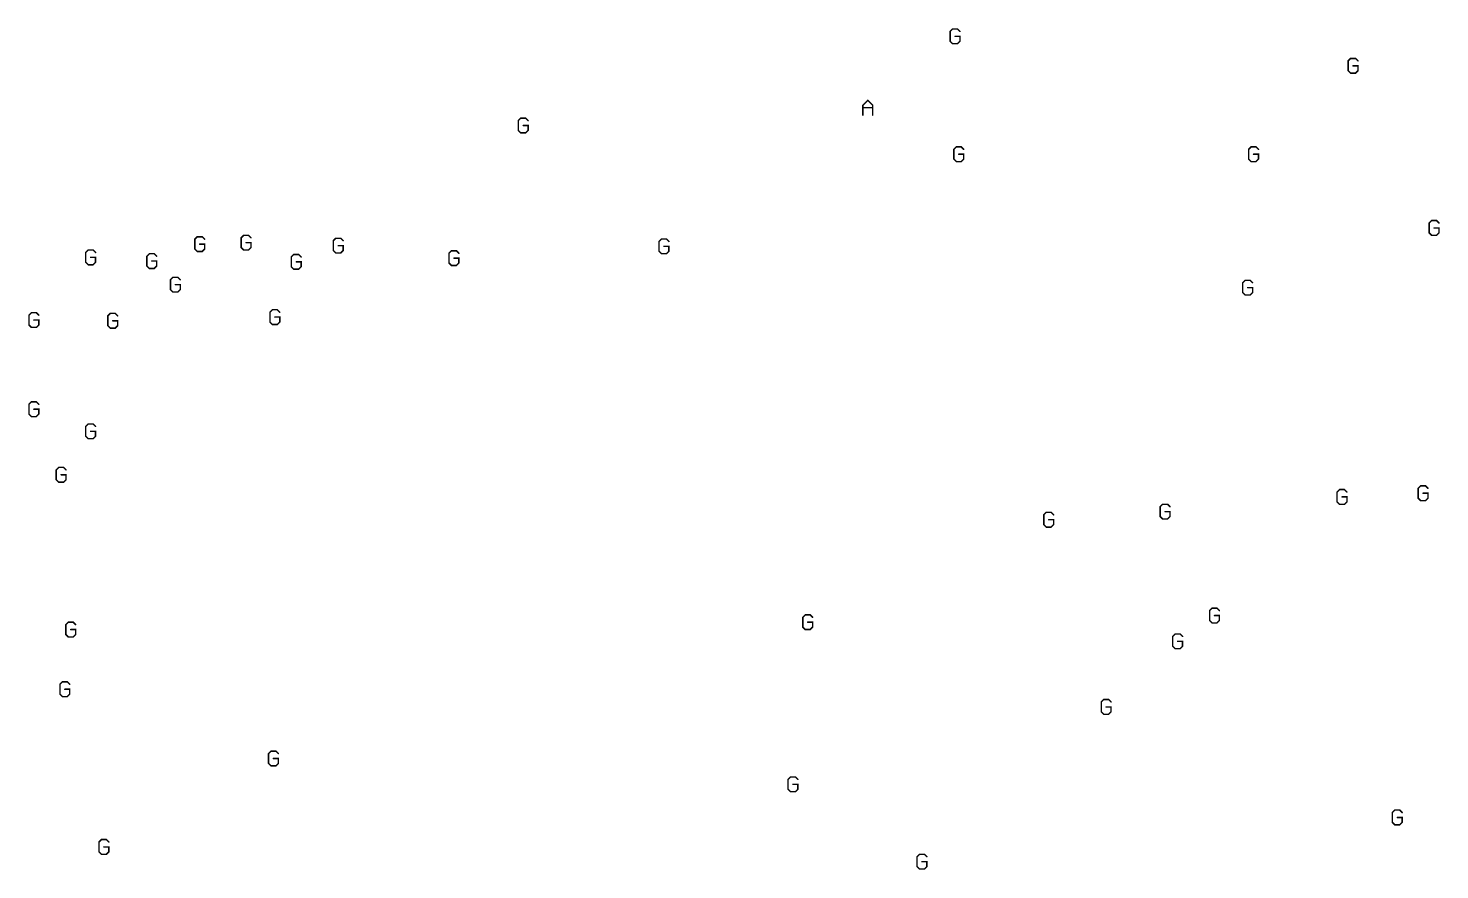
# Model space of a CAD drawing. Extents: x -9.8 to 23.3, y -7.1 to 14.3.
# Drawn here: x 4.519 to 6.434, y 1.409 to 2.551 of the extents above; entities that cross this region are included whole.
import ezdxf

# ---------------------------------------------------------------- set-up
doc = ezdxf.new("R2010")
doc.units = 0
doc.layers.add('2D_LINE_00', color=1, linetype='CONTINUOUS')

# ---------------------------------------------------------------- blocks, each defined once
blk = doc.blocks.new('SMOOTH_0$002')
at = {"const_width": 0.001}
blk.add_lwpolyline([(-0.0005, 0, 1), (0.0005, 0, 1)], format="xyb", close=True, dxfattribs=at)
blk = doc.blocks.new('DRAWING_3560')
at = {"layer": '2D_LINE_00', "const_width": 0.002}
blk.add_lwpolyline([(0, 0), (0, 0.01333), (0.00666, 0.01999), (0.01333, 0.01333), (0.01333, 0), (0.01333, 0.01), (0, 0.01)], dxfattribs=at)
at = {"layer": '2D_LINE_00'}
for p in [(0.00666, 0.01999), (0, 0.01333), (0, 0.01), (0, 0), (0.01333, 0.01333), (0.01333, 0.01), (0.01333, 0)]:
    blk.add_blockref('SMOOTH_0$002', p, dxfattribs=at)
blk = doc.blocks.new('DRAWING_3692')
at = {"layer": '2D_LINE_00', "const_width": 0.002}
blk.add_lwpolyline([(0, 0), (-0.00333, 0.00333), (-0.01, 0.00333), (-0.01333, 0), (-0.01333, -0.01333), (-0.01, -0.01666), (-0.00333, -0.01666), (0, -0.01333), (0, -0.00666), (-0.00667, -0.00666)], dxfattribs=at)
at = {"layer": '2D_LINE_00'}
for p in [(-0.01333, 0), (-0.01, 0.00333), (-0.00333, 0.00333), (0, 0), (-0.01333, -0.01333), (-0.01, -0.01666), (-0.00667, -0.00666), (-0.00333, -0.01666), (0, -0.00666), (0, -0.01333)]:
    blk.add_blockref('SMOOTH_0$002', p, dxfattribs=at)
blk = doc.blocks.new('DRAWING_3711')
at = {"layer": '2D_LINE_00', "const_width": 0.002}
blk.add_lwpolyline([(0, 0), (-0.00333, 0.00333), (-0.01, 0.00333), (-0.01333, 0), (-0.01333, -0.01333), (-0.01, -0.01666), (-0.00333, -0.01666), (0, -0.01333), (0, -0.00666), (-0.00667, -0.00666)], dxfattribs=at)
at = {"layer": '2D_LINE_00'}
for p in [(-0.01333, 0), (-0.01, 0.00333), (-0.00333, 0.00333), (0, 0), (-0.01333, -0.01333), (-0.01, -0.01666), (-0.00667, -0.00666), (-0.00333, -0.01666), (0, -0.00666), (0, -0.01333)]:
    blk.add_blockref('SMOOTH_0$002', p, dxfattribs=at)
blk = doc.blocks.new('DRAWING_3715')
at = {"layer": '2D_LINE_00', "const_width": 0.002}
blk.add_lwpolyline([(0, 0), (-0.00333, 0.00333), (-0.01, 0.00333), (-0.01333, 0), (-0.01333, -0.01333), (-0.01, -0.01666), (-0.00333, -0.01666), (0, -0.01333), (0, -0.00666), (-0.00667, -0.00666)], dxfattribs=at)
at = {"layer": '2D_LINE_00'}
for p in [(-0.01333, 0), (-0.01, 0.00333), (-0.00333, 0.00333), (0, 0), (-0.01333, -0.01333), (-0.01, -0.01666), (-0.00667, -0.00666), (-0.00333, -0.01666), (0, -0.00666), (0, -0.01333)]:
    blk.add_blockref('SMOOTH_0$002', p, dxfattribs=at)
blk = doc.blocks.new('DRAWING_3718')
at = {"layer": '2D_LINE_00', "const_width": 0.002}
blk.add_lwpolyline([(0, 0), (-0.00333, 0.00333), (-0.01, 0.00333), (-0.01333, 0), (-0.01333, -0.01333), (-0.01, -0.01666), (-0.00333, -0.01666), (0, -0.01333), (0, -0.00666), (-0.00667, -0.00666)], dxfattribs=at)
at = {"layer": '2D_LINE_00'}
for p in [(-0.01333, 0), (-0.01, 0.00333), (-0.00333, 0.00333), (0, 0), (-0.01333, -0.01333), (-0.01, -0.01666), (-0.00667, -0.00666), (-0.00333, -0.01666), (0, -0.00666), (0, -0.01333)]:
    blk.add_blockref('SMOOTH_0$002', p, dxfattribs=at)
blk = doc.blocks.new('DRAWING_3754')
at = {"layer": '2D_LINE_00', "const_width": 0.002}
blk.add_lwpolyline([(0, 0), (-0.00333, 0.00333), (-0.01, 0.00333), (-0.01333, 0), (-0.01333, -0.01333), (-0.01, -0.01666), (-0.00333, -0.01666), (0, -0.01333), (0, -0.00666), (-0.00667, -0.00666)], dxfattribs=at)
at = {"layer": '2D_LINE_00'}
for p in [(-0.01333, 0), (-0.01, 0.00333), (-0.00333, 0.00333), (0, 0), (-0.01333, -0.01333), (-0.01, -0.01666), (-0.00667, -0.00666), (-0.00333, -0.01666), (0, -0.00666), (0, -0.01333)]:
    blk.add_blockref('SMOOTH_0$002', p, dxfattribs=at)
blk = doc.blocks.new('DRAWING_3755')
at = {"layer": '2D_LINE_00', "const_width": 0.002}
blk.add_lwpolyline([(0, 0), (-0.00333, 0.00333), (-0.01, 0.00333), (-0.01333, 0), (-0.01333, -0.01333), (-0.01, -0.01666), (-0.00333, -0.01666), (0, -0.01333), (0, -0.00666), (-0.00667, -0.00666)], dxfattribs=at)
at = {"layer": '2D_LINE_00'}
for p in [(-0.01333, 0), (-0.01, 0.00333), (-0.00333, 0.00333), (0, 0), (-0.01333, -0.01333), (-0.01, -0.01666), (-0.00667, -0.00666), (-0.00333, -0.01666), (0, -0.00666), (0, -0.01333)]:
    blk.add_blockref('SMOOTH_0$002', p, dxfattribs=at)
blk = doc.blocks.new('DRAWING_3806')
at = {"layer": '2D_LINE_00', "const_width": 0.002}
blk.add_lwpolyline([(0, 0), (-0.00333, 0.00333), (-0.01, 0.00333), (-0.01333, 0), (-0.01333, -0.01333), (-0.01, -0.01666), (-0.00333, -0.01666), (0, -0.01333), (0, -0.00666), (-0.00667, -0.00666)], dxfattribs=at)
at = {"layer": '2D_LINE_00'}
for p in [(-0.01333, 0), (-0.01, 0.00333), (-0.00333, 0.00333), (0, 0), (-0.01333, -0.01333), (-0.01, -0.01666), (-0.00667, -0.00666), (-0.00333, -0.01666), (0, -0.00666), (0, -0.01333)]:
    blk.add_blockref('SMOOTH_0$002', p, dxfattribs=at)
blk = doc.blocks.new('DRAWING_3845')
at = {"layer": '2D_LINE_00', "const_width": 0.002}
blk.add_lwpolyline([(0, 0), (-0.00333, 0.00333), (-0.01, 0.00333), (-0.01333, 0), (-0.01333, -0.01333), (-0.01, -0.01666), (-0.00333, -0.01666), (0, -0.01333), (0, -0.00666), (-0.00667, -0.00666)], dxfattribs=at)
at = {"layer": '2D_LINE_00'}
for p in [(-0.01333, 0), (-0.01, 0.00333), (-0.00333, 0.00333), (0, 0), (-0.01333, -0.01333), (-0.01, -0.01666), (-0.00667, -0.00666), (-0.00333, -0.01666), (0, -0.00666), (0, -0.01333)]:
    blk.add_blockref('SMOOTH_0$002', p, dxfattribs=at)
blk = doc.blocks.new('DRAWING_3847')
at = {"layer": '2D_LINE_00', "const_width": 0.002}
blk.add_lwpolyline([(0, 0), (-0.00333, 0.00333), (-0.01, 0.00333), (-0.01333, 0), (-0.01333, -0.01333), (-0.01, -0.01666), (-0.00333, -0.01666), (0, -0.01333), (0, -0.00666), (-0.00667, -0.00666)], dxfattribs=at)
at = {"layer": '2D_LINE_00'}
for p in [(-0.01333, 0), (-0.01, 0.00333), (-0.00333, 0.00333), (0, 0), (-0.01333, -0.01333), (-0.01, -0.01666), (-0.00667, -0.00666), (-0.00333, -0.01666), (0, -0.00666), (0, -0.01333)]:
    blk.add_blockref('SMOOTH_0$002', p, dxfattribs=at)
blk = doc.blocks.new('DRAWING_3856')
at = {"layer": '2D_LINE_00', "const_width": 0.002}
blk.add_lwpolyline([(0, 0), (-0.00333, 0.00333), (-0.01, 0.00333), (-0.01333, 0), (-0.01333, -0.01333), (-0.01, -0.01666), (-0.00333, -0.01666), (0, -0.01333), (0, -0.00666), (-0.00667, -0.00666)], dxfattribs=at)
at = {"layer": '2D_LINE_00'}
for p in [(-0.01333, 0), (-0.01, 0.00333), (-0.00333, 0.00333), (0, 0), (-0.01333, -0.01333), (-0.01, -0.01666), (-0.00667, -0.00666), (-0.00333, -0.01666), (0, -0.00666), (0, -0.01333)]:
    blk.add_blockref('SMOOTH_0$002', p, dxfattribs=at)
blk = doc.blocks.new('DRAWING_3858')
at = {"layer": '2D_LINE_00', "const_width": 0.002}
blk.add_lwpolyline([(0, 0), (-0.00333, 0.00333), (-0.01, 0.00333), (-0.01333, 0), (-0.01333, -0.01333), (-0.01, -0.01666), (-0.00333, -0.01666), (0, -0.01333), (0, -0.00666), (-0.00667, -0.00666)], dxfattribs=at)
at = {"layer": '2D_LINE_00'}
for p in [(-0.01333, 0), (-0.01, 0.00333), (-0.00333, 0.00333), (0, 0), (-0.01333, -0.01333), (-0.01, -0.01666), (-0.00667, -0.00666), (-0.00333, -0.01666), (0, -0.00666), (0, -0.01333)]:
    blk.add_blockref('SMOOTH_0$002', p, dxfattribs=at)
blk = doc.blocks.new('DRAWING_3863')
at = {"layer": '2D_LINE_00', "const_width": 0.002}
blk.add_lwpolyline([(0, 0), (-0.00333, 0.00333), (-0.01, 0.00333), (-0.01333, 0), (-0.01333, -0.01333), (-0.01, -0.01666), (-0.00333, -0.01666), (0, -0.01333), (0, -0.00666), (-0.00667, -0.00666)], dxfattribs=at)
at = {"layer": '2D_LINE_00'}
for p in [(-0.01333, 0), (-0.01, 0.00333), (-0.00333, 0.00333), (0, 0), (-0.01333, -0.01333), (-0.01, -0.01666), (-0.00667, -0.00666), (-0.00333, -0.01666), (0, -0.00666), (0, -0.01333)]:
    blk.add_blockref('SMOOTH_0$002', p, dxfattribs=at)
blk = doc.blocks.new('DRAWING_3865')
at = {"layer": '2D_LINE_00', "const_width": 0.002}
blk.add_lwpolyline([(0, 0), (-0.00333, 0.00333), (-0.01, 0.00333), (-0.01333, 0), (-0.01333, -0.01333), (-0.01, -0.01666), (-0.00333, -0.01666), (0, -0.01333), (0, -0.00666), (-0.00667, -0.00666)], dxfattribs=at)
at = {"layer": '2D_LINE_00'}
for p in [(-0.01333, 0), (-0.01, 0.00333), (-0.00333, 0.00333), (0, 0), (-0.01333, -0.01333), (-0.01, -0.01666), (-0.00667, -0.00666), (-0.00333, -0.01666), (0, -0.00666), (0, -0.01333)]:
    blk.add_blockref('SMOOTH_0$002', p, dxfattribs=at)
blk = doc.blocks.new('DRAWING_3869')
at = {"layer": '2D_LINE_00', "const_width": 0.002}
blk.add_lwpolyline([(0, 0), (-0.00333, 0.00333), (-0.01, 0.00333), (-0.01333, 0), (-0.01333, -0.01333), (-0.01, -0.01666), (-0.00333, -0.01666), (0, -0.01333), (0, -0.00666), (-0.00667, -0.00666)], dxfattribs=at)
at = {"layer": '2D_LINE_00'}
for p in [(-0.01333, 0), (-0.01, 0.00333), (-0.00333, 0.00333), (0, 0), (-0.01333, -0.01333), (-0.01, -0.01666), (-0.00667, -0.00666), (-0.00333, -0.01666), (0, -0.00666), (0, -0.01333)]:
    blk.add_blockref('SMOOTH_0$002', p, dxfattribs=at)
blk = doc.blocks.new('DRAWING_3871')
at = {"layer": '2D_LINE_00', "const_width": 0.002}
blk.add_lwpolyline([(0, 0), (-0.00333, 0.00333), (-0.01, 0.00333), (-0.01333, 0), (-0.01333, -0.01333), (-0.01, -0.01666), (-0.00333, -0.01666), (0, -0.01333), (0, -0.00666), (-0.00667, -0.00666)], dxfattribs=at)
at = {"layer": '2D_LINE_00'}
for p in [(-0.01333, 0), (-0.01, 0.00333), (-0.00333, 0.00333), (0, 0), (-0.01333, -0.01333), (-0.01, -0.01666), (-0.00667, -0.00666), (-0.00333, -0.01666), (0, -0.00666), (0, -0.01333)]:
    blk.add_blockref('SMOOTH_0$002', p, dxfattribs=at)
blk = doc.blocks.new('DRAWING_3873')
at = {"layer": '2D_LINE_00', "const_width": 0.002}
blk.add_lwpolyline([(0, 0), (-0.00333, 0.00333), (-0.01, 0.00333), (-0.01333, 0), (-0.01333, -0.01333), (-0.01, -0.01666), (-0.00333, -0.01666), (0, -0.01333), (0, -0.00666), (-0.00667, -0.00666)], dxfattribs=at)
at = {"layer": '2D_LINE_00'}
for p in [(-0.01333, 0), (-0.01, 0.00333), (-0.00333, 0.00333), (0, 0), (-0.01333, -0.01333), (-0.01, -0.01666), (-0.00667, -0.00666), (-0.00333, -0.01666), (0, -0.00666), (0, -0.01333)]:
    blk.add_blockref('SMOOTH_0$002', p, dxfattribs=at)
blk = doc.blocks.new('DRAWING_3875')
at = {"layer": '2D_LINE_00', "const_width": 0.002}
blk.add_lwpolyline([(0, 0), (-0.00333, 0.00333), (-0.01, 0.00333), (-0.01333, 0), (-0.01333, -0.01333), (-0.01, -0.01666), (-0.00333, -0.01666), (0, -0.01333), (0, -0.00666), (-0.00667, -0.00666)], dxfattribs=at)
at = {"layer": '2D_LINE_00'}
for p in [(-0.01333, 0), (-0.01, 0.00333), (-0.00333, 0.00333), (0, 0), (-0.01333, -0.01333), (-0.01, -0.01666), (-0.00667, -0.00666), (-0.00333, -0.01666), (0, -0.00666), (0, -0.01333)]:
    blk.add_blockref('SMOOTH_0$002', p, dxfattribs=at)
blk = doc.blocks.new('DRAWING_3877')
at = {"layer": '2D_LINE_00', "const_width": 0.002}
blk.add_lwpolyline([(0, 0), (-0.00333, 0.00333), (-0.01, 0.00333), (-0.01333, 0), (-0.01333, -0.01333), (-0.01, -0.01666), (-0.00333, -0.01666), (0, -0.01333), (0, -0.00666), (-0.00667, -0.00666)], dxfattribs=at)
at = {"layer": '2D_LINE_00'}
for p in [(-0.01333, 0), (-0.01, 0.00333), (-0.00333, 0.00333), (0, 0), (-0.01333, -0.01333), (-0.01, -0.01666), (-0.00667, -0.00666), (-0.00333, -0.01666), (0, -0.00666), (0, -0.01333)]:
    blk.add_blockref('SMOOTH_0$002', p, dxfattribs=at)
blk = doc.blocks.new('DRAWING_3879')
at = {"layer": '2D_LINE_00', "const_width": 0.002}
blk.add_lwpolyline([(0, 0), (-0.00333, 0.00333), (-0.01, 0.00333), (-0.01333, 0), (-0.01333, -0.01333), (-0.01, -0.01666), (-0.00333, -0.01666), (0, -0.01333), (0, -0.00666), (-0.00667, -0.00666)], dxfattribs=at)
at = {"layer": '2D_LINE_00'}
for p in [(-0.01333, 0), (-0.01, 0.00333), (-0.00333, 0.00333), (0, 0), (-0.01333, -0.01333), (-0.01, -0.01666), (-0.00667, -0.00666), (-0.00333, -0.01666), (0, -0.00666), (0, -0.01333)]:
    blk.add_blockref('SMOOTH_0$002', p, dxfattribs=at)
blk = doc.blocks.new('DRAWING_3893')
at = {"layer": '2D_LINE_00', "const_width": 0.002}
blk.add_lwpolyline([(0, 0), (-0.00333, 0.00333), (-0.01, 0.00333), (-0.01333, 0), (-0.01333, -0.01333), (-0.01, -0.01666), (-0.00333, -0.01666), (0, -0.01333), (0, -0.00666), (-0.00667, -0.00666)], dxfattribs=at)
at = {"layer": '2D_LINE_00'}
for p in [(-0.01333, 0), (-0.01, 0.00333), (-0.00333, 0.00333), (0, 0), (-0.01333, -0.01333), (-0.01, -0.01666), (-0.00667, -0.00666), (-0.00333, -0.01666), (0, -0.00666), (0, -0.01333)]:
    blk.add_blockref('SMOOTH_0$002', p, dxfattribs=at)
blk = doc.blocks.new('DRAWING_3894')
at = {"layer": '2D_LINE_00', "const_width": 0.002}
blk.add_lwpolyline([(0, 0), (-0.00333, 0.00333), (-0.01, 0.00333), (-0.01333, 0), (-0.01333, -0.01333), (-0.01, -0.01666), (-0.00333, -0.01666), (0, -0.01333), (0, -0.00666), (-0.00667, -0.00666)], dxfattribs=at)
at = {"layer": '2D_LINE_00'}
for p in [(-0.01333, 0), (-0.01, 0.00333), (-0.00333, 0.00333), (0, 0), (-0.01333, -0.01333), (-0.01, -0.01666), (-0.00667, -0.00666), (-0.00333, -0.01666), (0, -0.00666), (0, -0.01333)]:
    blk.add_blockref('SMOOTH_0$002', p, dxfattribs=at)
blk = doc.blocks.new('DRAWING_3895')
at = {"layer": '2D_LINE_00', "const_width": 0.002}
blk.add_lwpolyline([(0, 0), (-0.00333, 0.00333), (-0.01, 0.00333), (-0.01333, 0), (-0.01333, -0.01333), (-0.01, -0.01666), (-0.00333, -0.01666), (0, -0.01333), (0, -0.00666), (-0.00667, -0.00666)], dxfattribs=at)
at = {"layer": '2D_LINE_00'}
for p in [(-0.01333, 0), (-0.01, 0.00333), (-0.00333, 0.00333), (0, 0), (-0.01333, -0.01333), (-0.01, -0.01666), (-0.00667, -0.00666), (-0.00333, -0.01666), (0, -0.00666), (0, -0.01333)]:
    blk.add_blockref('SMOOTH_0$002', p, dxfattribs=at)
blk = doc.blocks.new('DRAWING_3896')
at = {"layer": '2D_LINE_00', "const_width": 0.002}
blk.add_lwpolyline([(0, 0), (-0.00333, 0.00333), (-0.01, 0.00333), (-0.01333, 0), (-0.01333, -0.01333), (-0.01, -0.01666), (-0.00333, -0.01666), (0, -0.01333), (0, -0.00666), (-0.00667, -0.00666)], dxfattribs=at)
at = {"layer": '2D_LINE_00'}
for p in [(-0.01333, 0), (-0.01, 0.00333), (-0.00333, 0.00333), (0, 0), (-0.01333, -0.01333), (-0.01, -0.01666), (-0.00667, -0.00666), (-0.00333, -0.01666), (0, -0.00666), (0, -0.01333)]:
    blk.add_blockref('SMOOTH_0$002', p, dxfattribs=at)
blk = doc.blocks.new('DRAWING_4002')
at = {"layer": '2D_LINE_00', "const_width": 0.002}
blk.add_lwpolyline([(0, 0), (-0.00333, 0.00333), (-0.01, 0.00333), (-0.01333, 0), (-0.01333, -0.01333), (-0.01, -0.01666), (-0.00333, -0.01666), (0, -0.01333), (0, -0.00666), (-0.00667, -0.00666)], dxfattribs=at)
at = {"layer": '2D_LINE_00'}
for p in [(-0.01333, 0), (-0.01, 0.00333), (-0.00333, 0.00333), (0, 0), (-0.01333, -0.01333), (-0.01, -0.01666), (-0.00667, -0.00666), (-0.00333, -0.01666), (0, -0.00666), (0, -0.01333)]:
    blk.add_blockref('SMOOTH_0$002', p, dxfattribs=at)
blk = doc.blocks.new('DRAWING_4003')
at = {"layer": '2D_LINE_00', "const_width": 0.002}
blk.add_lwpolyline([(0, 0), (-0.00333, 0.00333), (-0.01, 0.00333), (-0.01333, 0), (-0.01333, -0.01333), (-0.01, -0.01666), (-0.00333, -0.01666), (0, -0.01333), (0, -0.00666), (-0.00667, -0.00666)], dxfattribs=at)
at = {"layer": '2D_LINE_00'}
for p in [(-0.01333, 0), (-0.01, 0.00333), (-0.00333, 0.00333), (0, 0), (-0.01333, -0.01333), (-0.01, -0.01666), (-0.00667, -0.00666), (-0.00333, -0.01666), (0, -0.00666), (0, -0.01333)]:
    blk.add_blockref('SMOOTH_0$002', p, dxfattribs=at)
blk = doc.blocks.new('DRAWING_4004')
at = {"layer": '2D_LINE_00', "const_width": 0.002}
blk.add_lwpolyline([(0, 0), (-0.00333, 0.00333), (-0.01, 0.00333), (-0.01333, 0), (-0.01333, -0.01333), (-0.01, -0.01666), (-0.00333, -0.01666), (0, -0.01333), (0, -0.00666), (-0.00667, -0.00666)], dxfattribs=at)
at = {"layer": '2D_LINE_00'}
for p in [(-0.01333, 0), (-0.01, 0.00333), (-0.00333, 0.00333), (0, 0), (-0.01333, -0.01333), (-0.01, -0.01666), (-0.00667, -0.00666), (-0.00333, -0.01666), (0, -0.00666), (0, -0.01333)]:
    blk.add_blockref('SMOOTH_0$002', p, dxfattribs=at)
blk = doc.blocks.new('DRAWING_4021')
at = {"layer": '2D_LINE_00', "const_width": 0.002}
blk.add_lwpolyline([(0, 0), (-0.00333, 0.00333), (-0.01, 0.00333), (-0.01333, 0), (-0.01333, -0.01333), (-0.01, -0.01666), (-0.00333, -0.01666), (0, -0.01333), (0, -0.00666), (-0.00667, -0.00666)], dxfattribs=at)
at = {"layer": '2D_LINE_00'}
for p in [(-0.01333, 0), (-0.01, 0.00333), (-0.00333, 0.00333), (0, 0), (-0.01333, -0.01333), (-0.01, -0.01666), (-0.00667, -0.00666), (-0.00333, -0.01666), (0, -0.00666), (0, -0.01333)]:
    blk.add_blockref('SMOOTH_0$002', p, dxfattribs=at)
blk = doc.blocks.new('DRAWING_4022')
at = {"layer": '2D_LINE_00', "const_width": 0.002}
blk.add_lwpolyline([(0, 0), (-0.00333, 0.00333), (-0.01, 0.00333), (-0.01333, 0), (-0.01333, -0.01333), (-0.01, -0.01666), (-0.00333, -0.01666), (0, -0.01333), (0, -0.00666), (-0.00667, -0.00666)], dxfattribs=at)
at = {"layer": '2D_LINE_00'}
for p in [(-0.01333, 0), (-0.01, 0.00333), (-0.00333, 0.00333), (0, 0), (-0.01333, -0.01333), (-0.01, -0.01666), (-0.00667, -0.00666), (-0.00333, -0.01666), (0, -0.00666), (0, -0.01333)]:
    blk.add_blockref('SMOOTH_0$002', p, dxfattribs=at)
blk = doc.blocks.new('DRAWING_4023')
at = {"layer": '2D_LINE_00', "const_width": 0.002}
blk.add_lwpolyline([(0, 0), (-0.00333, 0.00333), (-0.01, 0.00333), (-0.01333, 0), (-0.01333, -0.01333), (-0.01, -0.01666), (-0.00333, -0.01666), (0, -0.01333), (0, -0.00666), (-0.00667, -0.00666)], dxfattribs=at)
at = {"layer": '2D_LINE_00'}
for p in [(-0.01333, 0), (-0.01, 0.00333), (-0.00333, 0.00333), (0, 0), (-0.01333, -0.01333), (-0.01, -0.01666), (-0.00667, -0.00666), (-0.00333, -0.01666), (0, -0.00666), (0, -0.01333)]:
    blk.add_blockref('SMOOTH_0$002', p, dxfattribs=at)
blk = doc.blocks.new('DRAWING_4024')
at = {"layer": '2D_LINE_00', "const_width": 0.002}
blk.add_lwpolyline([(0, 0), (-0.00333, 0.00333), (-0.01, 0.00333), (-0.01333, 0), (-0.01333, -0.01333), (-0.01, -0.01666), (-0.00333, -0.01666), (0, -0.01333), (0, -0.00666), (-0.00667, -0.00666)], dxfattribs=at)
at = {"layer": '2D_LINE_00'}
for p in [(-0.01333, 0), (-0.01, 0.00333), (-0.00333, 0.00333), (0, 0), (-0.01333, -0.01333), (-0.01, -0.01666), (-0.00667, -0.00666), (-0.00333, -0.01666), (0, -0.00666), (0, -0.01333)]:
    blk.add_blockref('SMOOTH_0$002', p, dxfattribs=at)
blk = doc.blocks.new('DRAWING_4027')
at = {"layer": '2D_LINE_00', "const_width": 0.002}
blk.add_lwpolyline([(0, 0), (-0.00333, 0.00333), (-0.01, 0.00333), (-0.01333, 0), (-0.01333, -0.01333), (-0.01, -0.01666), (-0.00333, -0.01666), (0, -0.01333), (0, -0.00666), (-0.00667, -0.00666)], dxfattribs=at)
at = {"layer": '2D_LINE_00'}
for p in [(-0.01333, 0), (-0.01, 0.00333), (-0.00333, 0.00333), (0, 0), (-0.01333, -0.01333), (-0.01, -0.01666), (-0.00667, -0.00666), (-0.00333, -0.01666), (0, -0.00666), (0, -0.01333)]:
    blk.add_blockref('SMOOTH_0$002', p, dxfattribs=at)
blk = doc.blocks.new('DRAWING_4028')
at = {"layer": '2D_LINE_00', "const_width": 0.002}
blk.add_lwpolyline([(0, 0), (-0.00333, 0.00333), (-0.01, 0.00333), (-0.01333, 0), (-0.01333, -0.01333), (-0.01, -0.01666), (-0.00333, -0.01666), (0, -0.01333), (0, -0.00666), (-0.00667, -0.00666)], dxfattribs=at)
at = {"layer": '2D_LINE_00'}
for p in [(-0.01333, 0), (-0.01, 0.00333), (-0.00333, 0.00333), (0, 0), (-0.01333, -0.01333), (-0.01, -0.01666), (-0.00667, -0.00666), (-0.00333, -0.01666), (0, -0.00666), (0, -0.01333)]:
    blk.add_blockref('SMOOTH_0$002', p, dxfattribs=at)
blk = doc.blocks.new('DRAWING_4029')
at = {"layer": '2D_LINE_00', "const_width": 0.002}
blk.add_lwpolyline([(0, 0), (-0.00333, 0.00333), (-0.01, 0.00333), (-0.01333, 0), (-0.01333, -0.01333), (-0.01, -0.01666), (-0.00333, -0.01666), (0, -0.01333), (0, -0.00666), (-0.00667, -0.00666)], dxfattribs=at)
at = {"layer": '2D_LINE_00'}
for p in [(-0.01333, 0), (-0.01, 0.00333), (-0.00333, 0.00333), (0, 0), (-0.01333, -0.01333), (-0.01, -0.01666), (-0.00667, -0.00666), (-0.00333, -0.01666), (0, -0.00666), (0, -0.01333)]:
    blk.add_blockref('SMOOTH_0$002', p, dxfattribs=at)
blk = doc.blocks.new('DRAWING_4037')
at = {"layer": '2D_LINE_00', "const_width": 0.002}
blk.add_lwpolyline([(0, 0), (-0.00333, 0.00333), (-0.01, 0.00333), (-0.01333, 0), (-0.01333, -0.01333), (-0.01, -0.01666), (-0.00333, -0.01666), (0, -0.01333), (0, -0.00666), (-0.00667, -0.00666)], dxfattribs=at)
at = {"layer": '2D_LINE_00'}
for p in [(-0.01333, 0), (-0.01, 0.00333), (-0.00333, 0.00333), (0, 0), (-0.01333, -0.01333), (-0.01, -0.01666), (-0.00667, -0.00666), (-0.00333, -0.01666), (0, -0.00666), (0, -0.01333)]:
    blk.add_blockref('SMOOTH_0$002', p, dxfattribs=at)
blk = doc.blocks.new('DRAWING_4051')
at = {"layer": '2D_LINE_00', "const_width": 0.002}
blk.add_lwpolyline([(0, 0), (-0.00333, 0.00333), (-0.01, 0.00333), (-0.01333, 0), (-0.01333, -0.01333), (-0.01, -0.01666), (-0.00333, -0.01666), (0, -0.01333), (0, -0.00666), (-0.00667, -0.00666)], dxfattribs=at)
at = {"layer": '2D_LINE_00'}
for p in [(-0.01333, 0), (-0.01, 0.00333), (-0.00333, 0.00333), (0, 0), (-0.01333, -0.01333), (-0.01, -0.01666), (-0.00667, -0.00666), (-0.00333, -0.01666), (0, -0.00666), (0, -0.01333)]:
    blk.add_blockref('SMOOTH_0$002', p, dxfattribs=at)
blk = doc.blocks.new('DRAWING_4057')
at = {"layer": '2D_LINE_00', "const_width": 0.002}
blk.add_lwpolyline([(0, 0), (-0.00333, 0.00333), (-0.01, 0.00333), (-0.01333, 0), (-0.01333, -0.01333), (-0.01, -0.01666), (-0.00333, -0.01666), (0, -0.01333), (0, -0.00666), (-0.00667, -0.00666)], dxfattribs=at)
at = {"layer": '2D_LINE_00'}
for p in [(-0.01333, 0), (-0.01, 0.00333), (-0.00333, 0.00333), (0, 0), (-0.01333, -0.01333), (-0.01, -0.01666), (-0.00667, -0.00666), (-0.00333, -0.01666), (0, -0.00666), (0, -0.01333)]:
    blk.add_blockref('SMOOTH_0$002', p, dxfattribs=at)
blk = doc.blocks.new('DRAWING_4087')
at = {"layer": '2D_LINE_00', "const_width": 0.002}
blk.add_lwpolyline([(0, 0), (-0.00333, 0.00333), (-0.01, 0.00333), (-0.01333, 0), (-0.01333, -0.01333), (-0.01, -0.01666), (-0.00333, -0.01666), (0, -0.01333), (0, -0.00666), (-0.00667, -0.00666)], dxfattribs=at)
at = {"layer": '2D_LINE_00'}
for p in [(-0.01333, 0), (-0.01, 0.00333), (-0.00333, 0.00333), (0, 0), (-0.01333, -0.01333), (-0.01, -0.01666), (-0.00667, -0.00666), (-0.00333, -0.01666), (0, -0.00666), (0, -0.01333)]:
    blk.add_blockref('SMOOTH_0$002', p, dxfattribs=at)

msp = doc.modelspace()

# ---------------------------------------------------------------- block references
for name, p in [('DRAWING_3865', (5.78333, 2.54666)), ('DRAWING_3711', (6.32333, 2.50666)), ('DRAWING_3560', (5.65157, 2.43307)), ('DRAWING_3893', (5.19733, 2.42566)), ('DRAWING_3863', (5.78833, 2.38666)), ('DRAWING_3847', (6.18833, 2.38666)), ('DRAWING_3845', (6.43333, 2.28666)), ('DRAWING_4027', (4.75833, 2.26466)), ('DRAWING_3896', (4.82133, 2.26666)), ('DRAWING_3895', (4.94633, 2.26266)), ('DRAWING_3894', (5.38833, 2.26166)), ('DRAWING_4024', (4.61033, 2.24666)), ('DRAWING_4037', (4.69333, 2.24166)), ('DRAWING_4028', (4.88933, 2.24066)), ('DRAWING_4004', (5.10333, 2.24566)), ('DRAWING_4003', (4.72533, 2.20966)), ('DRAWING_4029', (6.18033, 2.20566)), ('DRAWING_4022', (4.53333, 2.16166)), ('DRAWING_4087', (4.64033, 2.16066)), ('DRAWING_4002', (4.86033, 2.16566)), ('DRAWING_4021', (4.53333, 2.04066)), ('DRAWING_4023', (4.61033, 2.01066)), ('DRAWING_3718', (4.57033, 1.95166)), ('DRAWING_3871', (6.30833, 1.92166)), ('DRAWING_3869', (6.41833, 1.92666)), ('DRAWING_3873', (6.06833, 1.90166)), ('DRAWING_3692', (5.91033, 1.89066)), ('DRAWING_4051', (6.13533, 1.76066)), ('DRAWING_3755', (4.58333, 1.74166)), ('DRAWING_3875', (5.58333, 1.75166)), ('DRAWING_4057', (6.08533, 1.72566)), ('DRAWING_3754', (4.57533, 1.66066)), ('DRAWING_3715', (5.98833, 1.63666)), ('DRAWING_3856', (4.85833, 1.56666)), ('DRAWING_3877', (5.56333, 1.53166)), ('DRAWING_3806', (6.38333, 1.48666)), ('DRAWING_3858', (4.62833, 1.44666)), ('DRAWING_3879', (5.73833, 1.42666))]:
    msp.add_blockref(name, p)

doc.saveas('drawing.dxf')
